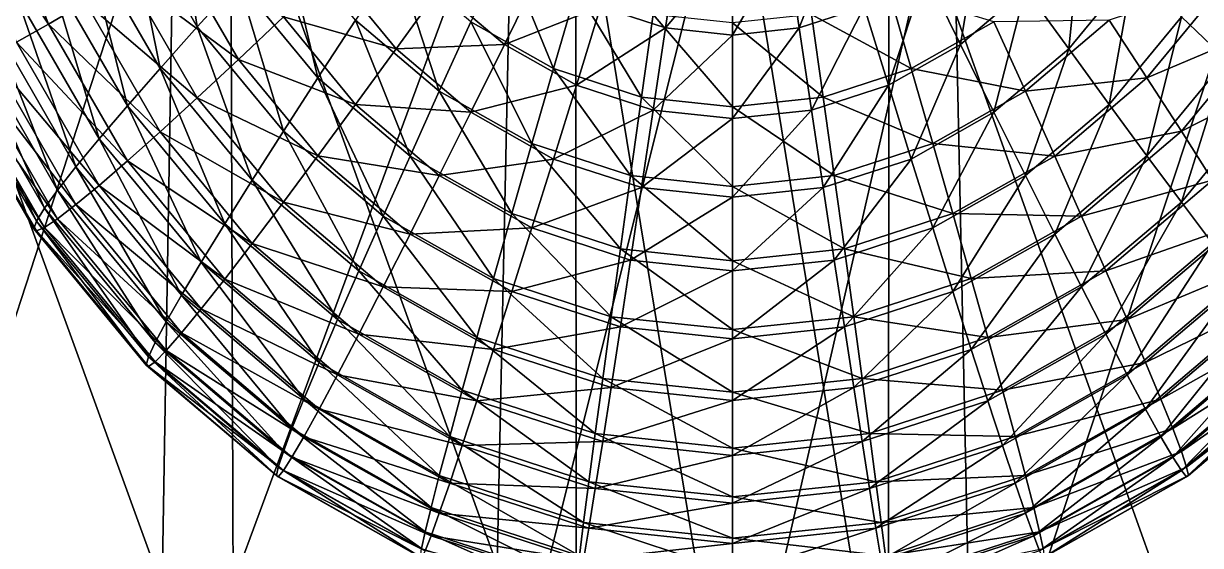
# Model space of a CAD drawing. Header units: metres. Extents: x -4.19 to 4.19, y -6.6 to 2.07.
# Drawn here: x -0.622 to 0.411, y -5.002 to -4.544 of the extents above; entities that cross this region are included whole.
import ezdxf

# ---------------------------------------------------------------- set-up
doc = ezdxf.new("R2010")
doc.units = ezdxf.units.M

msp = doc.modelspace()

# ---------------------------------------------------------------- linework, layer by layer
at = {"layer": 'Cockpit'}
for points in [[(-0.6, -4.5444, 0.2908), (-0.6813, -4.4213, 0.3056), (-0.651, -4.4117, 0.3239)], [(-0.5675, -4.5253, 0.3108), (-0.6, -4.5444, 0.2908), (-0.651, -4.4117, 0.3239)], [(-0.4695, -4.5468, 0.0547), (-0.4899, -4.4089, 0.0758), (-0.5307, -4.4406, 0.0812)], [(-0.4695, -4.5468, 0.0547), (-0.4333, -4.5069, 0.0514), (-0.4899, -4.4089, 0.0758)], [(-0.6, -4.5444, 0.2908), (-0.6279, -4.5602, 0.271), (-0.6813, -4.4213, 0.3056)], [(-0.502, -4.5832, 0.0599), (-0.5307, -4.4406, 0.0812), (-0.5675, -4.4698, 0.0882)], [(-0.502, -4.5832, 0.0599), (-0.4695, -4.5468, 0.0547), (-0.5307, -4.4406, 0.0812)], [(0.4453, -4.449, 0.3695), (0.4333, -4.5753, 0.3258), (0.3939, -4.5381, 0.3473)], [(0.0936, -4.4574, 0.4032), (0.0587, -4.5478, 0.3738), (0.0475, -4.4724, 0.3994)], [(0.0936, -4.4574, 0.4032), (0.1156, -4.5293, 0.3784), (0.0587, -4.5478, 0.3738)], [(0.2173, -4.4581, 0.3961), (0.2, -4.5622, 0.3619), (0.169, -4.4991, 0.3859)], [(0.2173, -4.4581, 0.3961), (0.2571, -4.5136, 0.374), (0.2, -4.5622, 0.3619)], [(0.3064, -4.4538, 0.3889), (0.295, -4.5661, 0.3512), (0.2571, -4.5136, 0.374)], [(0.3064, -4.4538, 0.3889), (0.3515, -4.4975, 0.3683), (0.295, -4.5661, 0.3512)], [(-0.5307, -4.616, 0.0669), (-0.5675, -4.4698, 0.0882), (-0.6, -4.4961, 0.0968)], [(-0.5307, -4.616, 0.0669), (-0.502, -4.5832, 0.0599), (-0.5675, -4.4698, 0.0882)], [(-0.3636, -4.5915, 0.0303), (-0.3939, -4.4639, 0.05), (-0.4333, -4.5069, 0.0514)], [(-0.3636, -4.5915, 0.0303), (-0.3305, -4.5408, 0.0308), (-0.3939, -4.4639, 0.05)], [(-0.4333, -4.5753, 0.3258), (-0.5307, -4.5028, 0.3306), (-0.4899, -4.4774, 0.3503)], [(-0.3939, -4.5381, 0.3473), (-0.4333, -4.5753, 0.3258), (-0.4899, -4.4774, 0.3503)], [(-0.1569, -4.5834, 0.0092), (-0.2, -4.4783, 0.0258), (-0.2294, -4.5424, 0.0194)], [(-0.1569, -4.5834, 0.0092), (-0.1368, -4.5141, 0.0168), (-0.2, -4.4783, 0.0258)], [(-0.0475, -4.4724, 0.3994), (-0.0587, -4.5478, 0.3738), (-0.1156, -4.5293, 0.3784)], [(0, -4.4774, 0.3982), (-0.0587, -4.5478, 0.3738), (-0.0475, -4.4724, 0.3994)], [(0, -4.4774, 0.3982), (0, -4.554, 0.3722), (-0.0587, -4.5478, 0.3738)], [(0.0475, -4.4724, 0.3994), (0, -4.554, 0.3722), (0, -4.4774, 0.3982)], [(0.0475, -4.4724, 0.3994), (0.0587, -4.5478, 0.3738), (0, -4.554, 0.3722)], [(-0.2571, -4.6032, 0.0152), (-0.2949, -4.4868, 0.0333), (-0.3305, -4.5408, 0.0308)], [(-0.2571, -4.6032, 0.0152), (-0.2294, -4.5424, 0.0194), (-0.2949, -4.4868, 0.0333)], [(-0.5554, -4.6449, 0.0756), (-0.6, -4.4961, 0.0968), (-0.6279, -4.5193, 0.1069)], [(-0.5554, -4.6449, 0.0756), (-0.5307, -4.616, 0.0669), (-0.6, -4.4961, 0.0968)], [(-0.2949, -4.5661, 0.3512), (-0.3939, -4.5381, 0.3473), (-0.3515, -4.4975, 0.3683)], [(-0.2571, -4.5136, 0.374), (-0.2949, -4.5661, 0.3512), (-0.3515, -4.4975, 0.3683)], [(-0.169, -4.4991, 0.3859), (-0.2, -4.5622, 0.3619), (-0.2571, -4.5136, 0.374)], [(-0.1156, -4.5293, 0.3784), (-0.2, -4.5622, 0.3619), (-0.169, -4.4991, 0.3859)], [(0.169, -4.4991, 0.3859), (0.1368, -4.5979, 0.353), (0.1156, -4.5293, 0.3784)], [(0.169, -4.4991, 0.3859), (0.2, -4.5622, 0.3619), (0.1368, -4.5979, 0.353)], [(0.3515, -4.4975, 0.3683), (0.3305, -4.6149, 0.3281), (0.295, -4.5661, 0.3512)], [(0.3515, -4.4975, 0.3683), (0.3939, -4.5381, 0.3473), (0.3305, -4.6149, 0.3281)], [(-0.4695, -4.609, 0.3042), (-0.5675, -4.5253, 0.3108), (-0.5307, -4.5028, 0.3306)], [(-0.4333, -4.5753, 0.3258), (-0.4695, -4.609, 0.3042), (-0.5307, -4.5028, 0.3306)], [(-0.3939, -4.6384, 0.0319), (-0.4333, -4.5069, 0.0514), (-0.4695, -4.5468, 0.0547)], [(-0.3939, -4.6384, 0.0319), (-0.3636, -4.5915, 0.0303), (-0.4333, -4.5069, 0.0514)], [(0.4333, -4.5069, 0.0514), (0.3305, -4.5408, 0.0308), (0.3636, -4.5915, 0.0303)], [(0.4695, -4.5468, 0.0547), (0.4333, -4.5069, 0.0514), (0.3636, -4.5915, 0.0303)], [(-0.5759, -4.6696, 0.0861), (-0.6279, -4.5193, 0.1069), (-0.651, -4.5394, 0.1185)], [(-0.5759, -4.6696, 0.0861), (-0.5554, -4.6449, 0.0756), (-0.6279, -4.5193, 0.1069)], [(-0.2, -4.5622, 0.3619), (-0.2949, -4.5661, 0.3512), (-0.2571, -4.5136, 0.374)], [(-0.0797, -4.6085, 0.0029), (-0.1368, -4.5141, 0.0168), (-0.1569, -4.5834, 0.0092)], [(-0.0797, -4.6085, 0.0029), (-0.0695, -4.536, 0.0114), (-0.1368, -4.5141, 0.0168)], [(0.1569, -4.5834, 0.0092), (0.1368, -4.5141, 0.0168), (0.0695, -4.536, 0.0114)], [(0.2294, -4.5424, 0.0194), (0.1368, -4.5141, 0.0168), (0.1569, -4.5834, 0.0092)], [(0.2571, -4.5136, 0.374), (0.2294, -4.6217, 0.3374), (0.2, -4.5622, 0.3619)], [(0.2571, -4.5136, 0.374), (0.295, -4.5661, 0.3512), (0.2294, -4.6217, 0.3374)], [(-0.502, -4.6388, 0.2825), (-0.6, -4.5444, 0.2908), (-0.5675, -4.5253, 0.3108)], [(-0.4695, -4.609, 0.3042), (-0.502, -4.6388, 0.2825), (-0.5675, -4.5253, 0.3108)], [(-0.1156, -4.5293, 0.3784), (-0.1368, -4.5979, 0.353), (-0.2, -4.5622, 0.3619)], [(-0.0587, -4.5478, 0.3738), (-0.1368, -4.5979, 0.353), (-0.1156, -4.5293, 0.3784)], [(0.1156, -4.5293, 0.3784), (0.0695, -4.6198, 0.3475), (0.0587, -4.5478, 0.3738)], [(0.1156, -4.5293, 0.3784), (0.1368, -4.5979, 0.353), (0.0695, -4.6198, 0.3475)], [(-0.592, -4.69, 0.0981), (-0.651, -4.5394, 0.1185), (-0.6692, -4.5562, 0.1315)], [(-0.592, -4.69, 0.0981), (-0.5759, -4.6696, 0.0861), (-0.651, -4.5394, 0.1185)], [(-0.3305, -4.6149, 0.3281), (-0.4333, -4.5753, 0.3258), (-0.3939, -4.5381, 0.3473)], [(-0.2949, -4.5661, 0.3512), (-0.3305, -4.6149, 0.3281), (-0.3939, -4.5381, 0.3473)], [(-0.2828, -4.6601, 0.0132), (-0.3305, -4.5408, 0.0308), (-0.3636, -4.5915, 0.0303)], [(-0.2828, -4.6601, 0.0132), (-0.2571, -4.6032, 0.0152), (-0.3305, -4.5408, 0.0308)], [(-0.1759, -4.6491, 0.0038), (-0.2294, -4.5424, 0.0194), (-0.2571, -4.6032, 0.0152)], [(-0.1759, -4.6491, 0.0038), (-0.1569, -4.5834, 0.0092), (-0.2294, -4.5424, 0.0194)], [(0, -4.617, 0.0008), (-0.0695, -4.536, 0.0114), (-0.0797, -4.6085, 0.0029)], [(0, -4.617, 0.0008), (0, -4.5433, 0.0095), (-0.0695, -4.536, 0.0114)], [(0.0797, -4.6085, 0.0029), (0.0695, -4.536, 0.0114), (0, -4.5433, 0.0095)], [(0.1569, -4.5834, 0.0092), (0.0695, -4.536, 0.0114), (0.0797, -4.6085, 0.0029)], [(0.2571, -4.6032, 0.0152), (0.2294, -4.5424, 0.0194), (0.1569, -4.5834, 0.0092)], [(0.3305, -4.5408, 0.0308), (0.2294, -4.5424, 0.0194), (0.2571, -4.6032, 0.0152)], [(0.3636, -4.5915, 0.0303), (0.3305, -4.5408, 0.0308), (0.2571, -4.6032, 0.0152)], [(0.3939, -4.5381, 0.3473), (0.3636, -4.6599, 0.3047), (0.3305, -4.6149, 0.3281)], [(0.3939, -4.5381, 0.3473), (0.4333, -4.5753, 0.3258), (0.3636, -4.6599, 0.3047)], [(-0.5307, -4.6644, 0.2609), (-0.6279, -4.5602, 0.271), (-0.6, -4.5444, 0.2908)], [(-0.502, -4.6388, 0.2825), (-0.5307, -4.6644, 0.2609), (-0.6, -4.5444, 0.2908)], [(-0.4212, -4.6812, 0.0354), (-0.4695, -4.5468, 0.0547), (-0.502, -4.5832, 0.0599)], [(-0.4212, -4.6812, 0.0354), (-0.3939, -4.6384, 0.0319), (-0.4695, -4.5468, 0.0547)], [(-0.0587, -4.5478, 0.3738), (-0.0695, -4.6198, 0.3475), (-0.1368, -4.5979, 0.353)], [(0, -4.554, 0.3722), (-0.0695, -4.6198, 0.3475), (-0.0587, -4.5478, 0.3738)], [(0.0797, -4.6085, 0.0029), (0, -4.5433, 0.0095), (0, -4.617, 0.0008)], [(0.0587, -4.5478, 0.3738), (0, -4.6271, 0.3457), (0, -4.554, 0.3722)], [(0.0587, -4.5478, 0.3738), (0.0695, -4.6198, 0.3475), (0, -4.6271, 0.3457)], [(0.4695, -4.5468, 0.0547), (0.3636, -4.5915, 0.0303), (0.3939, -4.6384, 0.0319)], [(0.502, -4.5832, 0.0599), (0.4695, -4.5468, 0.0547), (0.3939, -4.6384, 0.0319)], [(-0.6035, -4.7059, 0.1117), (-0.6692, -4.5562, 0.1315), (-0.6823, -4.5695, 0.1457)], [(-0.6035, -4.7059, 0.1117), (-0.592, -4.69, 0.0981), (-0.6692, -4.5562, 0.1315)], [(-0.5554, -4.6858, 0.2396), (-0.651, -4.5725, 0.2513), (-0.6279, -4.5602, 0.271)], [(-0.5307, -4.6644, 0.2609), (-0.5554, -4.6858, 0.2396), (-0.6279, -4.5602, 0.271)], [(-0.2, -4.5622, 0.3619), (-0.2294, -4.6217, 0.3374), (-0.2949, -4.5661, 0.3512)], [(-0.1368, -4.5979, 0.353), (-0.2294, -4.6217, 0.3374), (-0.2, -4.5622, 0.3619)], [(0, -4.554, 0.3722), (0, -4.6271, 0.3457), (-0.0695, -4.6198, 0.3475)], [(0.2, -4.5622, 0.3619), (0.1569, -4.6627, 0.3271), (0.1368, -4.5979, 0.353)], [(0.2, -4.5622, 0.3619), (0.2294, -4.6217, 0.3374), (0.1569, -4.6627, 0.3271)], [(-0.6105, -4.7172, 0.1267), (-0.6823, -4.5695, 0.1457), (-0.6902, -4.5792, 0.1612)], [(-0.6105, -4.7172, 0.1267), (-0.6035, -4.7059, 0.1117), (-0.6823, -4.5695, 0.1457)], [(-0.5759, -4.7027, 0.2188), (-0.6692, -4.5812, 0.232), (-0.651, -4.5725, 0.2513)], [(-0.5554, -4.6858, 0.2396), (-0.5759, -4.7027, 0.2188), (-0.651, -4.5725, 0.2513)], [(-0.2294, -4.6217, 0.3374), (-0.3305, -4.6149, 0.3281), (-0.2949, -4.5661, 0.3512)], [(0.295, -4.5661, 0.3512), (0.2571, -4.6773, 0.3126), (0.2294, -4.6217, 0.3374)], [(0.295, -4.5661, 0.3512), (0.3305, -4.6149, 0.3281), (0.2571, -4.6773, 0.3126)], [(-0.6128, -4.7238, 0.1431), (-0.6902, -4.5792, 0.1612), (-0.6928, -4.5852, 0.1776)], [(-0.6128, -4.7238, 0.1431), (-0.6105, -4.7172, 0.1267), (-0.6902, -4.5792, 0.1612)], [(-0.592, -4.7151, 0.1986), (-0.6823, -4.5863, 0.2131), (-0.6692, -4.5812, 0.232)], [(-0.5759, -4.7027, 0.2188), (-0.592, -4.7151, 0.1986), (-0.6692, -4.5812, 0.232)], [(-0.4453, -4.7196, 0.041), (-0.502, -4.5832, 0.0599), (-0.5307, -4.616, 0.0669)], [(-0.4453, -4.7196, 0.041), (-0.4212, -4.6812, 0.0354), (-0.502, -4.5832, 0.0599)], [(-0.3636, -4.6599, 0.3047), (-0.4695, -4.609, 0.3042), (-0.4333, -4.5753, 0.3258)], [(-0.3305, -4.6149, 0.3281), (-0.3636, -4.6599, 0.3047), (-0.4333, -4.5753, 0.3258)], [(-0.0893, -4.6773, -0.0032), (-0.1569, -4.5834, 0.0092), (-0.1759, -4.6491, 0.0038)], [(-0.0893, -4.6773, -0.0032), (-0.0797, -4.6085, 0.0029), (-0.1569, -4.5834, 0.0092)], [(0.1759, -4.6491, 0.0038), (0.1569, -4.5834, 0.0092), (0.0797, -4.6085, 0.0029)], [(0.2571, -4.6032, 0.0152), (0.1569, -4.5834, 0.0092), (0.1759, -4.6491, 0.0038)], [(0.4333, -4.5753, 0.3258), (0.3939, -4.7006, 0.2813), (0.3636, -4.6599, 0.3047)], [(0.4333, -4.5753, 0.3258), (0.4695, -4.609, 0.3042), (0.3939, -4.7006, 0.2813)], [(0.502, -4.5832, 0.0599), (0.3939, -4.6384, 0.0319), (0.4212, -4.6812, 0.0355)], [(-0.6105, -4.7256, 0.1606), (-0.6928, -4.5852, 0.1776), (-0.6902, -4.5876, 0.195)], [(-0.6105, -4.7256, 0.1606), (-0.6128, -4.7238, 0.1431), (-0.6928, -4.5852, 0.1776)], [(-0.6035, -4.7227, 0.1791), (-0.6902, -4.5876, 0.195), (-0.6823, -4.5863, 0.2131)], [(-0.6035, -4.7227, 0.1791), (-0.6105, -4.7256, 0.1606), (-0.6902, -4.5876, 0.195)], [(-0.592, -4.7151, 0.1986), (-0.6035, -4.7227, 0.1791), (-0.6823, -4.5863, 0.2131)], [(-0.3064, -4.7127, 0.0133), (-0.3636, -4.5915, 0.0303), (-0.3939, -4.6384, 0.0319)], [(-0.3064, -4.7127, 0.0133), (-0.2828, -4.6601, 0.0132), (-0.3636, -4.5915, 0.0303)], [(0.3636, -4.5915, 0.0303), (0.2571, -4.6032, 0.0152), (0.2828, -4.6601, 0.0132)], [(0.3939, -4.6384, 0.0319), (0.3636, -4.5915, 0.0303), (0.2828, -4.6601, 0.0132)], [(-0.1935, -4.7106, 0.0006), (-0.2571, -4.6032, 0.0152), (-0.2828, -4.6601, 0.0132)], [(-0.1935, -4.7106, 0.0006), (-0.1759, -4.6491, 0.0038), (-0.2571, -4.6032, 0.0152)], [(-0.1368, -4.5979, 0.353), (-0.1569, -4.6627, 0.3271), (-0.2294, -4.6217, 0.3374)], [(-0.0695, -4.6198, 0.3475), (-0.1569, -4.6627, 0.3271), (-0.1368, -4.5979, 0.353)], [(0.1368, -4.5979, 0.353), (0.0797, -4.6878, 0.3209), (0.0695, -4.6198, 0.3475)], [(0.1368, -4.5979, 0.353), (0.1569, -4.6627, 0.3271), (0.0797, -4.6878, 0.3209)], [(0.2828, -4.6601, 0.0132), (0.2571, -4.6032, 0.0152), (0.1759, -4.6491, 0.0038)], [(-0.3939, -4.7006, 0.2813), (-0.502, -4.6388, 0.2825), (-0.4695, -4.609, 0.3042)], [(-0.3636, -4.6599, 0.3047), (-0.3939, -4.7006, 0.2813), (-0.4695, -4.609, 0.3042)], [(-0.2571, -4.6773, 0.3126), (-0.3636, -4.6599, 0.3047), (-0.3305, -4.6149, 0.3281)], [(-0.2294, -4.6217, 0.3374), (-0.2571, -4.6773, 0.3126), (-0.3305, -4.6149, 0.3281)], [(0, -4.6867, -0.0056), (-0.0797, -4.6085, 0.0029), (-0.0893, -4.6773, -0.0032)], [(0, -4.6867, -0.0056), (0, -4.617, 0.0008), (-0.0797, -4.6085, 0.0029)], [(0.0893, -4.6773, -0.0032), (0.0797, -4.6085, 0.0029), (0, -4.617, 0.0008)], [(0.1759, -4.6491, 0.0038), (0.0797, -4.6085, 0.0029), (0.0893, -4.6773, -0.0032)], [(0.3305, -4.6149, 0.3281), (0.2828, -4.7285, 0.2876), (0.2571, -4.6773, 0.3126)], [(0.3305, -4.6149, 0.3281), (0.3636, -4.6599, 0.3047), (0.2828, -4.7285, 0.2876)], [(0.4695, -4.609, 0.3042), (0.4212, -4.7367, 0.2581), (0.3939, -4.7006, 0.2813)], [(-0.466, -4.7533, 0.0486), (-0.5307, -4.616, 0.0669), (-0.5554, -4.6449, 0.0756)], [(-0.466, -4.7533, 0.0486), (-0.4453, -4.7196, 0.041), (-0.5307, -4.616, 0.0669)], [(-0.1569, -4.6627, 0.3271), (-0.2571, -4.6773, 0.3126), (-0.2294, -4.6217, 0.3374)], [(-0.0695, -4.6198, 0.3475), (-0.0797, -4.6878, 0.3209), (-0.1569, -4.6627, 0.3271)], [(0, -4.6271, 0.3457), (-0.0797, -4.6878, 0.3209), (-0.0695, -4.6198, 0.3475)], [(0.0893, -4.6773, -0.0032), (0, -4.617, 0.0008), (0, -4.6867, -0.0056)], [(0.0695, -4.6198, 0.3475), (0, -4.6963, 0.3188), (0, -4.6271, 0.3457)], [(0.0695, -4.6198, 0.3475), (0.0797, -4.6878, 0.3209), (0, -4.6963, 0.3188)], [(0.2294, -4.6217, 0.3374), (0.1759, -4.7232, 0.3011), (0.1569, -4.6627, 0.3271)], [(0.2294, -4.6217, 0.3374), (0.2571, -4.6773, 0.3126), (0.1759, -4.7232, 0.3011)], [(0, -4.6271, 0.3457), (0, -4.6963, 0.3188), (-0.0797, -4.6878, 0.3209)], [(-0.4832, -4.782, 0.058), (-0.5554, -4.6449, 0.0756), (-0.5759, -4.6696, 0.0861)], [(-0.4832, -4.782, 0.058), (-0.466, -4.7533, 0.0486), (-0.5554, -4.6449, 0.0756)], [(-0.4212, -4.7367, 0.2581), (-0.5307, -4.6644, 0.2609), (-0.502, -4.6388, 0.2825)], [(-0.3939, -4.7006, 0.2813), (-0.4212, -4.7367, 0.2581), (-0.502, -4.6388, 0.2825)], [(-0.3277, -4.7607, 0.0156), (-0.3939, -4.6384, 0.0319), (-0.4212, -4.6812, 0.0354)], [(-0.3277, -4.7607, 0.0156), (-0.3064, -4.7127, 0.0133), (-0.3939, -4.6384, 0.0319)], [(0.3939, -4.6384, 0.0319), (0.2828, -4.6601, 0.0132), (0.3064, -4.7127, 0.0133)], [(0.4212, -4.6812, 0.0355), (0.3939, -4.6384, 0.0319), (0.3064, -4.7127, 0.0133)], [(-0.0982, -4.7416, -0.0071), (-0.1759, -4.6491, 0.0038), (-0.1935, -4.7106, 0.0006)], [(-0.0982, -4.7416, -0.0071), (-0.0893, -4.6773, -0.0032), (-0.1759, -4.6491, 0.0038)], [(0.1935, -4.7106, 0.0006), (0.1759, -4.6491, 0.0038), (0.0893, -4.6773, -0.0032)], [(0.2828, -4.6601, 0.0132), (0.1759, -4.6491, 0.0038), (0.1935, -4.7106, 0.0006)], [(-0.4453, -4.768, 0.2351), (-0.5554, -4.6858, 0.2396), (-0.5307, -4.6644, 0.2609)], [(-0.4212, -4.7367, 0.2581), (-0.4453, -4.768, 0.2351), (-0.5307, -4.6644, 0.2609)], [(-0.2828, -4.7285, 0.2876), (-0.3939, -4.7006, 0.2813), (-0.3636, -4.6599, 0.3047)], [(-0.2571, -4.6773, 0.3126), (-0.2828, -4.7285, 0.2876), (-0.3636, -4.6599, 0.3047)], [(-0.2096, -4.7675, -0.0003), (-0.2828, -4.6601, 0.0132), (-0.3064, -4.7127, 0.0133)], [(-0.2096, -4.7675, -0.0003), (-0.1935, -4.7106, 0.0006), (-0.2828, -4.6601, 0.0132)], [(-0.1569, -4.6627, 0.3271), (-0.1759, -4.7232, 0.3011), (-0.2571, -4.6773, 0.3126)], [(-0.0797, -4.6878, 0.3209), (-0.1759, -4.7232, 0.3011), (-0.1569, -4.6627, 0.3271)], [(0.1569, -4.6627, 0.3271), (0.0893, -4.7514, 0.2941), (0.0797, -4.6878, 0.3209)], [(0.1569, -4.6627, 0.3271), (0.1759, -4.7232, 0.3011), (0.0893, -4.7514, 0.2941)], [(0.3064, -4.7127, 0.0133), (0.2828, -4.6601, 0.0132), (0.1935, -4.7106, 0.0006)], [(0.3636, -4.6599, 0.3047), (0.3064, -4.7749, 0.2628), (0.2828, -4.7285, 0.2876)], [(0.3636, -4.6599, 0.3047), (0.3939, -4.7006, 0.2813), (0.3064, -4.7749, 0.2628)], [(-0.4967, -4.8055, 0.0693), (-0.5759, -4.6696, 0.0861), (-0.592, -4.69, 0.0981)], [(-0.4967, -4.8055, 0.0693), (-0.4832, -4.782, 0.058), (-0.5759, -4.6696, 0.0861)], [(-0.466, -4.7942, 0.2126), (-0.5759, -4.7027, 0.2188), (-0.5554, -4.6858, 0.2396)], [(-0.4453, -4.768, 0.2351), (-0.466, -4.7942, 0.2126), (-0.5554, -4.6858, 0.2396)], [(-0.3464, -4.8036, 0.0201), (-0.4212, -4.6812, 0.0354), (-0.4453, -4.7196, 0.041)], [(-0.3464, -4.8036, 0.0201), (-0.3277, -4.7607, 0.0156), (-0.4212, -4.6812, 0.0354)], [(-0.1759, -4.7232, 0.3011), (-0.2828, -4.7285, 0.2876), (-0.2571, -4.6773, 0.3126)], [(0, -4.752, -0.0097), (-0.0893, -4.6773, -0.0032), (-0.0982, -4.7416, -0.0071)], [(0, -4.752, -0.0097), (0, -4.6867, -0.0056), (-0.0893, -4.6773, -0.0032)], [(0.0982, -4.7416, -0.0071), (0.0893, -4.6773, -0.0032), (0, -4.6867, -0.0056)], [(0.0982, -4.7416, -0.0071), (0, -4.6867, -0.0056), (0, -4.752, -0.0097)], [(0.1935, -4.7106, 0.0006), (0.0893, -4.6773, -0.0032), (0.0982, -4.7416, -0.0071)], [(0.2571, -4.6773, 0.3126), (0.1935, -4.779, 0.275), (0.1759, -4.7232, 0.3011)], [(0.2571, -4.6773, 0.3126), (0.2828, -4.7285, 0.2876), (0.1935, -4.779, 0.275)], [(0.4212, -4.6812, 0.0355), (0.3064, -4.7127, 0.0133), (0.3277, -4.7607, 0.0156)], [(0.4453, -4.7196, 0.041), (0.4212, -4.6812, 0.0355), (0.3277, -4.7607, 0.0156)], [(-0.5064, -4.8237, 0.0824), (-0.592, -4.69, 0.0981), (-0.6035, -4.7059, 0.1117)], [(-0.5064, -4.8237, 0.0824), (-0.4967, -4.8055, 0.0693), (-0.592, -4.69, 0.0981)], [(-0.0797, -4.6878, 0.3209), (-0.0893, -4.7514, 0.2941), (-0.1759, -4.7232, 0.3011)], [(0, -4.6963, 0.3188), (-0.0893, -4.7514, 0.2941), (-0.0797, -4.6878, 0.3209)], [(0, -4.6963, 0.3188), (0, -4.7609, 0.2917), (-0.0893, -4.7514, 0.2941)], [(0.0797, -4.6878, 0.3209), (0, -4.7609, 0.2917), (0, -4.6963, 0.3188)], [(0.0797, -4.6878, 0.3209), (0.0893, -4.7514, 0.2941), (0, -4.7609, 0.2917)], [(-0.5123, -4.8363, 0.097), (-0.6035, -4.7059, 0.1117), (-0.6105, -4.7172, 0.1267)], [(-0.5123, -4.8363, 0.097), (-0.5064, -4.8237, 0.0824), (-0.6035, -4.7059, 0.1117)], [(-0.4832, -4.8151, 0.1908), (-0.592, -4.7151, 0.1986), (-0.5759, -4.7027, 0.2188)], [(-0.466, -4.7942, 0.2126), (-0.4832, -4.8151, 0.1908), (-0.5759, -4.7027, 0.2188)], [(-0.3064, -4.7749, 0.2628), (-0.4212, -4.7367, 0.2581), (-0.3939, -4.7006, 0.2813)], [(-0.2828, -4.7285, 0.2876), (-0.3064, -4.7749, 0.2628), (-0.3939, -4.7006, 0.2813)], [(0.3939, -4.7006, 0.2813), (0.3277, -4.8162, 0.2383), (0.3064, -4.7749, 0.2628)], [(0.3939, -4.7006, 0.2813), (0.4212, -4.7367, 0.2581), (0.3277, -4.8162, 0.2383)], [(-0.5142, -4.8434, 0.1132), (-0.6105, -4.7172, 0.1267), (-0.6128, -4.7238, 0.1431)], [(-0.5142, -4.8434, 0.1132), (-0.5123, -4.8363, 0.097), (-0.6105, -4.7172, 0.1267)], [(-0.4967, -4.8306, 0.1698), (-0.6035, -4.7227, 0.1791), (-0.592, -4.7151, 0.1986)], [(-0.4832, -4.8151, 0.1908), (-0.4967, -4.8306, 0.1698), (-0.592, -4.7151, 0.1986)], [(-0.2241, -4.8192, 0.001), (-0.3064, -4.7127, 0.0133), (-0.3277, -4.7607, 0.0156)], [(-0.2241, -4.8192, 0.001), (-0.2096, -4.7675, -0.0003), (-0.3064, -4.7127, 0.0133)], [(-0.1064, -4.801, -0.0087), (-0.1935, -4.7106, 0.0006), (-0.2096, -4.7675, -0.0003)], [(-0.1064, -4.801, -0.0087), (-0.0982, -4.7416, -0.0071), (-0.1935, -4.7106, 0.0006)], [(0.2096, -4.7675, -0.0003), (0.1935, -4.7106, 0.0006), (0.0982, -4.7416, -0.0071)], [(0.3064, -4.7127, 0.0133), (0.1935, -4.7106, 0.0006), (0.2096, -4.7675, -0.0003)], [(0.3277, -4.7607, 0.0156), (0.3064, -4.7127, 0.0133), (0.2096, -4.7675, -0.0003)], [(-0.5123, -4.8448, 0.1309), (-0.6128, -4.7238, 0.1431), (-0.6105, -4.7256, 0.1606)], [(-0.5123, -4.8448, 0.1309), (-0.5142, -4.8434, 0.1132), (-0.6128, -4.7238, 0.1431)], [(-0.5064, -4.8405, 0.1498), (-0.6105, -4.7256, 0.1606), (-0.6035, -4.7227, 0.1791)], [(-0.5064, -4.8405, 0.1498), (-0.5123, -4.8448, 0.1309), (-0.6105, -4.7256, 0.1606)], [(-0.4967, -4.8306, 0.1698), (-0.5064, -4.8405, 0.1498), (-0.6035, -4.7227, 0.1791)], [(-0.3625, -4.8412, 0.0267), (-0.4453, -4.7196, 0.041), (-0.466, -4.7533, 0.0486)], [(-0.3625, -4.8412, 0.0267), (-0.3464, -4.8036, 0.0201), (-0.4453, -4.7196, 0.041)], [(-0.1935, -4.779, 0.275), (-0.3064, -4.7749, 0.2628), (-0.2828, -4.7285, 0.2876)], [(-0.1759, -4.7232, 0.3011), (-0.1935, -4.779, 0.275), (-0.2828, -4.7285, 0.2876)], [(-0.0893, -4.7514, 0.2941), (-0.1935, -4.779, 0.275), (-0.1759, -4.7232, 0.3011)], [(0.1759, -4.7232, 0.3011), (0.0982, -4.81, 0.2673), (0.0893, -4.7514, 0.2941)], [(0.1759, -4.7232, 0.3011), (0.1935, -4.779, 0.275), (0.0982, -4.81, 0.2673)], [(0.2828, -4.7285, 0.2876), (0.2096, -4.8297, 0.2492), (0.1935, -4.779, 0.275)], [(0.2828, -4.7285, 0.2876), (0.3064, -4.7749, 0.2628), (0.2096, -4.8297, 0.2492)], [(0.4453, -4.7196, 0.041), (0.3277, -4.7607, 0.0156), (0.3464, -4.8036, 0.0201)], [(0.4661, -4.7533, 0.0486), (0.4453, -4.7196, 0.041), (0.3464, -4.8036, 0.0201)], [(-0.3277, -4.8162, 0.2383), (-0.4453, -4.768, 0.2351), (-0.4212, -4.7367, 0.2581)], [(-0.3064, -4.7749, 0.2628), (-0.3277, -4.8162, 0.2383), (-0.4212, -4.7367, 0.2581)], [(0.4212, -4.7367, 0.2581), (0.3464, -4.852, 0.2142), (0.3277, -4.8162, 0.2383)], [(0.4212, -4.7367, 0.2581), (0.4453, -4.768, 0.2351), (0.3464, -4.852, 0.2142)], [(0, -4.8123, -0.0115), (-0.0982, -4.7416, -0.0071), (-0.1064, -4.801, -0.0087)], [(0, -4.8123, -0.0115), (0, -4.752, -0.0097), (-0.0982, -4.7416, -0.0071)], [(0.1064, -4.801, -0.0087), (0.0982, -4.7416, -0.0071), (0, -4.752, -0.0097)], [(0.2096, -4.7675, -0.0003), (0.0982, -4.7416, -0.0071), (0.1064, -4.801, -0.0087)], [(-0.3759, -4.8732, 0.0353), (-0.466, -4.7533, 0.0486), (-0.4832, -4.782, 0.058)], [(-0.3759, -4.8732, 0.0353), (-0.3625, -4.8412, 0.0267), (-0.466, -4.7533, 0.0486)], [(-0.0893, -4.7514, 0.2941), (-0.0982, -4.81, 0.2673), (-0.1935, -4.779, 0.275)], [(0, -4.7609, 0.2917), (-0.0982, -4.81, 0.2673), (-0.0893, -4.7514, 0.2941)], [(0.0893, -4.7514, 0.2941), (0, -4.8204, 0.2647), (0, -4.7609, 0.2917)], [(0.0893, -4.7514, 0.2941), (0.0982, -4.81, 0.2673), (0, -4.8204, 0.2647)], [(0.1064, -4.801, -0.0087), (0, -4.752, -0.0097), (0, -4.8123, -0.0115)], [(0.4661, -4.7533, 0.0486), (0.3464, -4.8036, 0.0201), (0.3625, -4.8412, 0.0267)], [(0.4832, -4.782, 0.058), (0.4661, -4.7533, 0.0486), (0.3625, -4.8412, 0.0267)], [(-0.3464, -4.852, 0.2142), (-0.466, -4.7942, 0.2126), (-0.4453, -4.768, 0.2351)], [(-0.3277, -4.8162, 0.2383), (-0.3464, -4.852, 0.2142), (-0.4453, -4.768, 0.2351)], [(-0.237, -4.8655, 0.0047), (-0.3277, -4.7607, 0.0156), (-0.3464, -4.8036, 0.0201)], [(-0.237, -4.8655, 0.0047), (-0.2241, -4.8192, 0.001), (-0.3277, -4.7607, 0.0156)], [(-0.1138, -4.8551, -0.0079), (-0.2096, -4.7675, -0.0003), (-0.2241, -4.8192, 0.001)], [(-0.1138, -4.8551, -0.0079), (-0.1064, -4.801, -0.0087), (-0.2096, -4.7675, -0.0003)], [(0, -4.7609, 0.2917), (0, -4.8204, 0.2647), (-0.0982, -4.81, 0.2673)], [(0.2241, -4.8192, 0.001), (0.2096, -4.7675, -0.0003), (0.1064, -4.801, -0.0087)], [(0.3277, -4.7607, 0.0156), (0.2096, -4.7675, -0.0003), (0.2241, -4.8192, 0.001)], [(0.3464, -4.8036, 0.0201), (0.3277, -4.7607, 0.0156), (0.2241, -4.8192, 0.001)], [(0.4453, -4.768, 0.2351), (0.3625, -4.8821, 0.1907), (0.3464, -4.852, 0.2142)], [(0.4453, -4.768, 0.2351), (0.4661, -4.7942, 0.2126), (0.3625, -4.8821, 0.1907)], [(-0.2096, -4.8297, 0.2492), (-0.3277, -4.8162, 0.2383), (-0.3064, -4.7749, 0.2628)], [(-0.1935, -4.779, 0.275), (-0.2096, -4.8297, 0.2492), (-0.3064, -4.7749, 0.2628)], [(-0.0982, -4.81, 0.2673), (-0.2096, -4.8297, 0.2492), (-0.1935, -4.779, 0.275)], [(0.1935, -4.779, 0.275), (0.1064, -4.8632, 0.2408), (0.0982, -4.81, 0.2673)], [(0.1935, -4.779, 0.275), (0.2096, -4.8297, 0.2492), (0.1064, -4.8632, 0.2408)], [(0.3064, -4.7749, 0.2628), (0.2241, -4.8747, 0.2237), (0.2096, -4.8297, 0.2492)], [(0.3064, -4.7749, 0.2628), (0.3277, -4.8162, 0.2383), (0.2241, -4.8747, 0.2237)], [(-0.3864, -4.8992, 0.046), (-0.4832, -4.782, 0.058), (-0.4967, -4.8055, 0.0693)], [(-0.3864, -4.8992, 0.046), (-0.3759, -4.8732, 0.0353), (-0.4832, -4.782, 0.058)], [(0.4832, -4.782, 0.058), (0.3625, -4.8412, 0.0267), (0.3759, -4.8732, 0.0353)], [(0.4967, -4.8055, 0.0693), (0.4832, -4.782, 0.058), (0.3759, -4.8732, 0.0353)], [(-0.3625, -4.8821, 0.1907), (-0.4832, -4.8151, 0.1908), (-0.466, -4.7942, 0.2126)], [(-0.3464, -4.852, 0.2142), (-0.3625, -4.8821, 0.1907), (-0.466, -4.7942, 0.2126)], [(0.4661, -4.7942, 0.2126), (0.3759, -4.9063, 0.1681), (0.3625, -4.8821, 0.1907)], [(0.4661, -4.7942, 0.2126), (0.4832, -4.8151, 0.1908), (0.3759, -4.9063, 0.1681)], [(-0.3939, -4.9192, 0.0585), (-0.4967, -4.8055, 0.0693), (-0.5064, -4.8237, 0.0824)], [(-0.3939, -4.9192, 0.0585), (-0.3864, -4.8992, 0.046), (-0.4967, -4.8055, 0.0693)], [(-0.248, -4.906, 0.0105), (-0.3464, -4.8036, 0.0201), (-0.3625, -4.8412, 0.0267)], [(-0.248, -4.906, 0.0105), (-0.237, -4.8655, 0.0047), (-0.3464, -4.8036, 0.0201)], [(-0.0982, -4.81, 0.2673), (-0.1064, -4.8632, 0.2408), (-0.2096, -4.8297, 0.2492)], [(0, -4.8672, -0.0109), (-0.1064, -4.801, -0.0087), (-0.1138, -4.8551, -0.0079)], [(0, -4.8672, -0.0109), (0, -4.8123, -0.0115), (-0.1064, -4.801, -0.0087)], [(0, -4.8204, 0.2647), (-0.1064, -4.8632, 0.2408), (-0.0982, -4.81, 0.2673)], [(0.1138, -4.8551, -0.0079), (0.1064, -4.801, -0.0087), (0, -4.8123, -0.0115)], [(0.0982, -4.81, 0.2673), (0, -4.8745, 0.238), (0, -4.8204, 0.2647)], [(0.0982, -4.81, 0.2673), (0.1064, -4.8632, 0.2408), (0, -4.8745, 0.238)], [(0.2241, -4.8192, 0.001), (0.1064, -4.801, -0.0087), (0.1138, -4.8551, -0.0079)], [(0.3464, -4.8036, 0.0201), (0.2241, -4.8192, 0.001), (0.237, -4.8655, 0.0047)], [(0.3625, -4.8412, 0.0267), (0.3464, -4.8036, 0.0201), (0.237, -4.8655, 0.0047)], [(0.4967, -4.8055, 0.0693), (0.3759, -4.8732, 0.0353), (0.3864, -4.8992, 0.046)], [(0.5064, -4.8237, 0.0824), (0.4967, -4.8055, 0.0693), (0.3864, -4.8992, 0.046)], [(-0.3759, -4.9063, 0.1681), (-0.4967, -4.8306, 0.1698), (-0.4832, -4.8151, 0.1908)], [(-0.3625, -4.8821, 0.1907), (-0.3759, -4.9063, 0.1681), (-0.4832, -4.8151, 0.1908)], [(-0.2241, -4.8747, 0.2237), (-0.3464, -4.852, 0.2142), (-0.3277, -4.8162, 0.2383)], [(-0.2096, -4.8297, 0.2492), (-0.2241, -4.8747, 0.2237), (-0.3277, -4.8162, 0.2383)], [(-0.1203, -4.9034, -0.0048), (-0.2241, -4.8192, 0.001), (-0.237, -4.8655, 0.0047)], [(-0.1203, -4.9034, -0.0048), (-0.1138, -4.8551, -0.0079), (-0.2241, -4.8192, 0.001)], [(0, -4.8204, 0.2647), (0, -4.8745, 0.238), (-0.1064, -4.8632, 0.2408)], [(0.1138, -4.8551, -0.0079), (0, -4.8123, -0.0115), (0, -4.8672, -0.0109)], [(0.237, -4.8655, 0.0047), (0.2241, -4.8192, 0.001), (0.1138, -4.8551, -0.0079)], [(0.3277, -4.8162, 0.2383), (0.237, -4.9139, 0.1987), (0.2241, -4.8747, 0.2237)], [(0.3277, -4.8162, 0.2383), (0.3464, -4.852, 0.2142), (0.237, -4.9139, 0.1987)], [(0.4832, -4.8151, 0.1908), (0.3864, -4.9243, 0.1464), (0.3759, -4.9063, 0.1681)], [(0.4832, -4.8151, 0.1908), (0.4967, -4.8306, 0.1698), (0.3864, -4.9243, 0.1464)], [(-0.3985, -4.933, 0.0729), (-0.5064, -4.8237, 0.0824), (-0.5123, -4.8363, 0.097)], [(-0.3985, -4.933, 0.0729), (-0.3939, -4.9192, 0.0585), (-0.5064, -4.8237, 0.0824)], [(-0.3864, -4.9243, 0.1464), (-0.5064, -4.8405, 0.1498), (-0.4967, -4.8306, 0.1698)], [(-0.3759, -4.9063, 0.1681), (-0.3864, -4.9243, 0.1464), (-0.4967, -4.8306, 0.1698)], [(-0.1064, -4.8632, 0.2408), (-0.2241, -4.8747, 0.2237), (-0.2096, -4.8297, 0.2492)], [(0.2096, -4.8297, 0.2492), (0.1138, -4.9106, 0.2147), (0.1064, -4.8632, 0.2408)], [(0.2096, -4.8297, 0.2492), (0.2241, -4.8747, 0.2237), (0.1138, -4.9106, 0.2147)], [(0.5064, -4.8237, 0.0824), (0.3864, -4.8992, 0.046), (0.3939, -4.9192, 0.0585)], [(0.4967, -4.8306, 0.1698), (0.3939, -4.936, 0.1259), (0.3864, -4.9243, 0.1464)], [(0.5123, -4.8363, 0.097), (0.5064, -4.8237, 0.0824), (0.3939, -4.9192, 0.0585)], [(0.4967, -4.8306, 0.1698), (0.5064, -4.8405, 0.1498), (0.3939, -4.936, 0.1259)], [(-0.4, -4.9404, 0.0891), (-0.5123, -4.8363, 0.097), (-0.5142, -4.8434, 0.1132)], [(-0.4, -4.9404, 0.0891), (-0.3985, -4.933, 0.0729), (-0.5123, -4.8363, 0.097)], [(-0.3939, -4.936, 0.1259), (-0.5123, -4.8448, 0.1309), (-0.5064, -4.8405, 0.1498)], [(-0.3864, -4.9243, 0.1464), (-0.3939, -4.936, 0.1259), (-0.5064, -4.8405, 0.1498)], [(-0.2571, -4.9403, 0.0186), (-0.3625, -4.8412, 0.0267), (-0.3759, -4.8732, 0.0353)], [(-0.2571, -4.9403, 0.0186), (-0.248, -4.906, 0.0105), (-0.3625, -4.8412, 0.0267)], [(0.3625, -4.8412, 0.0267), (0.237, -4.8655, 0.0047), (0.248, -4.906, 0.0105)], [(0.3759, -4.8732, 0.0353), (0.3625, -4.8412, 0.0267), (0.248, -4.906, 0.0105)], [(0.5123, -4.8363, 0.097), (0.3939, -4.9192, 0.0585), (0.3985, -4.933, 0.0729)], [(0.5064, -4.8405, 0.1498), (0.3985, -4.9414, 0.1068), (0.3939, -4.936, 0.1259)], [(0.5142, -4.8434, 0.1132), (0.5123, -4.8363, 0.097), (0.3985, -4.933, 0.0729)], [(0.5064, -4.8405, 0.1498), (0.5123, -4.8448, 0.1309), (0.3985, -4.9414, 0.1068)], [(-0.3985, -4.9414, 0.1068), (-0.5142, -4.8434, 0.1132), (-0.5123, -4.8448, 0.1309)], [(-0.3985, -4.9414, 0.1068), (-0.4, -4.9404, 0.0891), (-0.5142, -4.8434, 0.1132)], [(-0.3939, -4.936, 0.1259), (-0.3985, -4.9414, 0.1068), (-0.5123, -4.8448, 0.1309)], [(-0.237, -4.9139, 0.1987), (-0.3625, -4.8821, 0.1907), (-0.3464, -4.852, 0.2142)], [(-0.2241, -4.8747, 0.2237), (-0.237, -4.9139, 0.1987), (-0.3464, -4.852, 0.2142)], [(0.3464, -4.852, 0.2142), (0.248, -4.9469, 0.1745), (0.237, -4.9139, 0.1987)], [(0.3464, -4.852, 0.2142), (0.3625, -4.8821, 0.1907), (0.248, -4.9469, 0.1745)], [(0.5142, -4.8434, 0.1132), (0.3985, -4.933, 0.0729), (0.4, -4.9404, 0.0891)], [(0.5123, -4.8448, 0.1309), (0.4, -4.9404, 0.0891), (0.3985, -4.9414, 0.1068)], [(0.5123, -4.8448, 0.1309), (0.5142, -4.8434, 0.1132), (0.4, -4.9404, 0.0891)], [(0, -4.9162, -0.008), (-0.1138, -4.8551, -0.0079), (-0.1203, -4.9034, -0.0048)], [(0, -4.9162, -0.008), (0, -4.8672, -0.0109), (-0.1138, -4.8551, -0.0079)], [(0.1203, -4.9034, -0.0048), (0.1138, -4.8551, -0.0079), (0, -4.8672, -0.0109)], [(0.237, -4.8655, 0.0047), (0.1138, -4.8551, -0.0079), (0.1203, -4.9034, -0.0048)], [(-0.2643, -4.9683, 0.0288), (-0.3759, -4.8732, 0.0353), (-0.3864, -4.8992, 0.046)], [(-0.2643, -4.9683, 0.0288), (-0.2571, -4.9403, 0.0186), (-0.3759, -4.8732, 0.0353)], [(-0.1259, -4.9457, 0.0006), (-0.237, -4.8655, 0.0047), (-0.248, -4.906, 0.0105)], [(-0.1259, -4.9457, 0.0006), (-0.1203, -4.9034, -0.0048), (-0.237, -4.8655, 0.0047)], [(-0.1064, -4.8632, 0.2408), (-0.1138, -4.9106, 0.2147), (-0.2241, -4.8747, 0.2237)], [(0, -4.8745, 0.238), (-0.1138, -4.9106, 0.2147), (-0.1064, -4.8632, 0.2408)], [(0.1064, -4.8632, 0.2408), (0, -4.9227, 0.2117), (0, -4.8745, 0.238)], [(0.1064, -4.8632, 0.2408), (0.1138, -4.9106, 0.2147), (0, -4.9227, 0.2117)], [(0.1203, -4.9034, -0.0048), (0, -4.8672, -0.0109), (0, -4.9162, -0.008)], [(0.248, -4.906, 0.0105), (0.237, -4.8655, 0.0047), (0.1203, -4.9034, -0.0048)], [(0.3759, -4.8732, 0.0353), (0.248, -4.906, 0.0105), (0.2571, -4.9403, 0.0186)], [(0.3864, -4.8992, 0.046), (0.3759, -4.8732, 0.0353), (0.2571, -4.9403, 0.0186)], [(-0.248, -4.9469, 0.1745), (-0.3759, -4.9063, 0.1681), (-0.3625, -4.8821, 0.1907)], [(-0.237, -4.9139, 0.1987), (-0.248, -4.9469, 0.1745), (-0.3625, -4.8821, 0.1907)], [(-0.1138, -4.9106, 0.2147), (-0.237, -4.9139, 0.1987), (-0.2241, -4.8747, 0.2237)], [(0, -4.8745, 0.238), (0, -4.9227, 0.2117), (-0.1138, -4.9106, 0.2147)], [(0.2241, -4.8747, 0.2237), (0.1203, -4.9518, 0.1893), (0.1138, -4.9106, 0.2147)], [(0.2241, -4.8747, 0.2237), (0.237, -4.9139, 0.1987), (0.1203, -4.9518, 0.1893)], [(0.3625, -4.8821, 0.1907), (0.2571, -4.9734, 0.1513), (0.248, -4.9469, 0.1745)], [(0.3625, -4.8821, 0.1907), (0.3759, -4.9063, 0.1681), (0.2571, -4.9734, 0.1513)], [(-0.2695, -4.9896, 0.041), (-0.3864, -4.8992, 0.046), (-0.3939, -4.9192, 0.0585)], [(-0.2695, -4.9896, 0.041), (-0.2643, -4.9683, 0.0288), (-0.3864, -4.8992, 0.046)], [(0, -4.959, -0.0027), (-0.1203, -4.9034, -0.0048), (-0.1259, -4.9457, 0.0006)], [(0, -4.959, -0.0027), (0, -4.9162, -0.008), (-0.1203, -4.9034, -0.0048)], [(0.1259, -4.9457, 0.0006), (0.1203, -4.9034, -0.0048), (0, -4.9162, -0.008)], [(0.248, -4.906, 0.0105), (0.1203, -4.9034, -0.0048), (0.1259, -4.9457, 0.0006)], [(0.3864, -4.8992, 0.046), (0.2571, -4.9403, 0.0186), (0.2643, -4.9683, 0.0288)], [(0.3939, -4.9192, 0.0585), (0.3864, -4.8992, 0.046), (0.2643, -4.9683, 0.0288)], [(-0.2571, -4.9734, 0.1513), (-0.3864, -4.9243, 0.1464), (-0.3759, -4.9063, 0.1681)], [(-0.248, -4.9469, 0.1745), (-0.2571, -4.9734, 0.1513), (-0.3759, -4.9063, 0.1681)], [(-0.1305, -4.9815, 0.0083), (-0.248, -4.906, 0.0105), (-0.2571, -4.9403, 0.0186)], [(-0.1305, -4.9815, 0.0083), (-0.1259, -4.9457, 0.0006), (-0.248, -4.906, 0.0105)], [(-0.1203, -4.9518, 0.1893), (-0.248, -4.9469, 0.1745), (-0.237, -4.9139, 0.1987)], [(-0.1138, -4.9106, 0.2147), (-0.1203, -4.9518, 0.1893), (-0.237, -4.9139, 0.1987)], [(0, -4.9227, 0.2117), (-0.1203, -4.9518, 0.1893), (-0.1138, -4.9106, 0.2147)], [(0.1138, -4.9106, 0.2147), (0, -4.9646, 0.1861), (0, -4.9227, 0.2117)], [(0.1138, -4.9106, 0.2147), (0.1203, -4.9518, 0.1893), (0, -4.9646, 0.1861)], [(0.237, -4.9139, 0.1987), (0.1259, -4.9866, 0.1647), (0.1203, -4.9518, 0.1893)], [(0.2571, -4.9403, 0.0186), (0.248, -4.906, 0.0105), (0.1259, -4.9457, 0.0006)], [(0.237, -4.9139, 0.1987), (0.248, -4.9469, 0.1745), (0.1259, -4.9866, 0.1647)], [(0.3759, -4.9063, 0.1681), (0.2643, -4.9933, 0.1292), (0.2571, -4.9734, 0.1513)], [(0.3759, -4.9063, 0.1681), (0.3864, -4.9243, 0.1464), (0.2643, -4.9933, 0.1292)], [(-0.2726, -5.0042, 0.0552), (-0.3939, -4.9192, 0.0585), (-0.3985, -4.933, 0.0729)], [(-0.2726, -5.0042, 0.0552), (-0.2695, -4.9896, 0.041), (-0.3939, -4.9192, 0.0585)], [(-0.2643, -4.9933, 0.1292), (-0.3939, -4.936, 0.1259), (-0.3864, -4.9243, 0.1464)], [(-0.2571, -4.9734, 0.1513), (-0.2643, -4.9933, 0.1292), (-0.3864, -4.9243, 0.1464)], [(0, -4.9227, 0.2117), (0, -4.9646, 0.1861), (-0.1203, -4.9518, 0.1893)], [(0.1259, -4.9457, 0.0006), (0, -4.9162, -0.008), (0, -4.959, -0.0027)], [(0.3939, -4.9192, 0.0585), (0.2643, -4.9683, 0.0288), (0.2695, -4.9896, 0.041)], [(0.3864, -4.9243, 0.1464), (0.2695, -5.0064, 0.1084), (0.2643, -4.9933, 0.1292)], [(0.3985, -4.933, 0.0729), (0.3939, -4.9192, 0.0585), (0.2695, -4.9896, 0.041)], [(0.3864, -4.9243, 0.1464), (0.3939, -4.936, 0.1259), (0.2695, -5.0064, 0.1084)], [(-0.2736, -5.0119, 0.0712), (-0.3985, -4.933, 0.0729), (-0.4, -4.9404, 0.0891)], [(-0.2736, -5.0119, 0.0712), (-0.2726, -5.0042, 0.0552), (-0.3985, -4.933, 0.0729)], [(0.3985, -4.933, 0.0729), (0.2695, -4.9896, 0.041), (0.2726, -5.0042, 0.0552)], [(0.4, -4.9404, 0.0891), (0.3985, -4.933, 0.0729), (0.2726, -5.0042, 0.0552)], [(-0.2726, -5.0126, 0.089), (-0.4, -4.9404, 0.0891), (-0.3985, -4.9414, 0.1068)], [(-0.2726, -5.0126, 0.089), (-0.2736, -5.0119, 0.0712), (-0.4, -4.9404, 0.0891)], [(-0.2695, -5.0064, 0.1084), (-0.3985, -4.9414, 0.1068), (-0.3939, -4.936, 0.1259)], [(-0.2695, -5.0064, 0.1084), (-0.2726, -5.0126, 0.089), (-0.3985, -4.9414, 0.1068)], [(-0.2643, -4.9933, 0.1292), (-0.2695, -5.0064, 0.1084), (-0.3939, -4.936, 0.1259)], [(-0.1342, -5.0106, 0.0182), (-0.2571, -4.9403, 0.0186), (-0.2643, -4.9683, 0.0288)], [(-0.1342, -5.0106, 0.0182), (-0.1305, -4.9815, 0.0083), (-0.2571, -4.9403, 0.0186)], [(0.2571, -4.9403, 0.0186), (0.1259, -4.9457, 0.0006), (0.1305, -4.9815, 0.0083)], [(0.2643, -4.9683, 0.0288), (0.2571, -4.9403, 0.0186), (0.1305, -4.9815, 0.0083)], [(0.3939, -4.936, 0.1259), (0.2726, -5.0126, 0.089), (0.2695, -5.0064, 0.1084)], [(0.3939, -4.936, 0.1259), (0.3985, -4.9414, 0.1068), (0.2726, -5.0126, 0.089)], [(0.4, -4.9404, 0.0891), (0.2726, -5.0042, 0.0552), (0.2736, -5.0119, 0.0712)], [(0.3985, -4.9414, 0.1068), (0.2736, -5.0119, 0.0712), (0.2726, -5.0126, 0.089)], [(0.3985, -4.9414, 0.1068), (0.4, -4.9404, 0.0891), (0.2736, -5.0119, 0.0712)], [(-0.1259, -4.9866, 0.1647), (-0.2571, -4.9734, 0.1513), (-0.248, -4.9469, 0.1745)], [(-0.1203, -4.9518, 0.1893), (-0.1259, -4.9866, 0.1647), (-0.248, -4.9469, 0.1745)], [(0, -4.9953, 0.0049), (-0.1259, -4.9457, 0.0006), (-0.1305, -4.9815, 0.0083)], [(0, -4.9953, 0.0049), (0, -4.959, -0.0027), (-0.1259, -4.9457, 0.0006)], [(0, -4.9646, 0.1861), (-0.1259, -4.9866, 0.1647), (-0.1203, -4.9518, 0.1893)], [(0.1305, -4.9815, 0.0083), (0.1259, -4.9457, 0.0006), (0, -4.959, -0.0027)], [(0.1203, -4.9518, 0.1893), (0, -4.9999, 0.1613), (0, -4.9646, 0.1861)], [(0.1203, -4.9518, 0.1893), (0.1259, -4.9866, 0.1647), (0, -4.9999, 0.1613)], [(0.248, -4.9469, 0.1745), (0.1305, -5.0146, 0.1411), (0.1259, -4.9866, 0.1647)], [(0.248, -4.9469, 0.1745), (0.2571, -4.9734, 0.1513), (0.1305, -5.0146, 0.1411)], [(0, -4.9646, 0.1861), (0, -4.9999, 0.1613), (-0.1259, -4.9866, 0.1647)], [(0.1305, -4.9815, 0.0083), (0, -4.959, -0.0027), (0, -4.9953, 0.0049)], [(-0.1368, -5.0327, 0.0302), (-0.2643, -4.9683, 0.0288), (-0.2695, -4.9896, 0.041)], [(-0.1368, -5.0327, 0.0302), (-0.1342, -5.0106, 0.0182), (-0.2643, -4.9683, 0.0288)], [(-0.1305, -5.0146, 0.1411), (-0.2643, -4.9933, 0.1292), (-0.2571, -4.9734, 0.1513)], [(-0.1259, -4.9866, 0.1647), (-0.1305, -5.0146, 0.1411), (-0.2571, -4.9734, 0.1513)], [(0.2643, -4.9683, 0.0288), (0.1305, -4.9815, 0.0083), (0.1342, -5.0106, 0.0182)], [(0.2571, -4.9734, 0.1513), (0.1342, -5.0356, 0.1187), (0.1305, -5.0146, 0.1411)], [(0.2695, -4.9896, 0.041), (0.2643, -4.9683, 0.0288), (0.1342, -5.0106, 0.0182)], [(0.2571, -4.9734, 0.1513), (0.2643, -4.9933, 0.1292), (0.1342, -5.0356, 0.1187)], [(0, -5.0248, 0.0147), (-0.1305, -4.9815, 0.0083), (-0.1342, -5.0106, 0.0182)], [(0, -5.0248, 0.0147), (0, -4.9953, 0.0049), (-0.1305, -4.9815, 0.0083)], [(0, -4.9999, 0.1613), (-0.1305, -5.0146, 0.1411), (-0.1259, -4.9866, 0.1647)], [(0.1342, -5.0106, 0.0182), (0.1305, -4.9815, 0.0083), (0, -4.9953, 0.0049)], [(0.1259, -4.9866, 0.1647), (0, -5.0284, 0.1376), (0, -4.9999, 0.1613)], [(0.1259, -4.9866, 0.1647), (0.1305, -5.0146, 0.1411), (0, -5.0284, 0.1376)], [(-0.1384, -5.0478, 0.0443), (-0.2695, -4.9896, 0.041), (-0.2726, -5.0042, 0.0552)], [(-0.1384, -5.0478, 0.0443), (-0.1368, -5.0327, 0.0302), (-0.2695, -4.9896, 0.041)], [(-0.1342, -5.0356, 0.1187), (-0.2695, -5.0064, 0.1084), (-0.2643, -4.9933, 0.1292)], [(-0.1305, -5.0146, 0.1411), (-0.1342, -5.0356, 0.1187), (-0.2643, -4.9933, 0.1292)], [(0.1342, -5.0106, 0.0182), (0, -4.9953, 0.0049), (0, -5.0248, 0.0147)], [(0.2695, -4.9896, 0.041), (0.1342, -5.0106, 0.0182), (0.1368, -5.0327, 0.0302)], [(0.2643, -4.9933, 0.1292), (0.1368, -5.0495, 0.0976), (0.1342, -5.0356, 0.1187)], [(0.2726, -5.0042, 0.0552), (0.2695, -4.9896, 0.041), (0.1368, -5.0327, 0.0302)], [(0.2643, -4.9933, 0.1292), (0.2695, -5.0064, 0.1084), (0.1368, -5.0495, 0.0976)], [(0, -4.9999, 0.1613), (0, -5.0284, 0.1376), (-0.1305, -5.0146, 0.1411)]]:
    msp.add_3dface(points, dxfattribs=at)
at = {"layer": 'Hull 2'}
for points in [[(-0.4892, -4.3717, 0.2449), (-0.7629, -5.2117, 0), (-0.7612, -4.3717, 0.1631)], [(-0.4892, -4.3717, 0.2449), (-0.5031, -5.2117, 0.0437), (-0.7629, -5.2117, 0)], [(-0.7428, -4.3717, -0.3644), (-0.4375, -5.2117, -0.4375), (-0.4402, -4.3717, -0.5535)], [(-0.7428, -4.3717, -0.3644), (-0.7383, -5.2117, -0.257), (-0.4375, -5.2117, -0.4375)], [(-0.1927, -4.3717, 0.4096), (-0.5031, -5.2117, 0.0437), (-0.4892, -4.3717, 0.2449)], [(-0.1927, -4.3717, 0.4096), (-0.2105, -5.2117, 0.1969), (-0.5031, -5.2117, 0.0437)], [(-0.4402, -4.3717, -0.5535), (-0.1367, -5.2117, -0.618), (-0.1376, -4.3717, -0.7426)], [(-0.4402, -4.3717, -0.5535), (-0.4375, -5.2117, -0.4375), (-0.1367, -5.2117, -0.618)], [(0, -4.3717, 0.6809), (-0.2105, -5.2117, 0.1969), (-0.1927, -4.3717, 0.4096)], [(0, -4.3717, 0.6809), (0, -5.2117, 0.525), (-0.2105, -5.2117, 0.1969)], [(-0.1376, -4.3717, -0.7426), (0, -5.2117, -0.7), (0, -4.3717, -0.8285)], [(-0.1376, -4.3717, -0.7426), (-0.1367, -5.2117, -0.618), (0, -5.2117, -0.7)], [(0.1927, -4.3717, 0.4096), (0, -5.2117, 0.525), (0, -4.3717, 0.6809)], [(0.1927, -4.3717, 0.4096), (0.2105, -5.2117, 0.1969), (0, -5.2117, 0.525)], [(0, -4.3717, -0.8285), (0.1367, -5.2117, -0.618), (0.1376, -4.3717, -0.7426)], [(0, -4.3717, -0.8285), (0, -5.2117, -0.7), (0.1367, -5.2117, -0.618)], [(0.1376, -4.3717, -0.7426), (0.1367, -5.2117, -0.618), (0.4375, -5.2117, -0.4375)], [(0.1376, -4.3717, -0.7426), (0.4375, -5.2117, -0.4375), (0.4402, -4.3717, -0.5535)], [(0.4892, -4.3717, 0.2449), (0.2105, -5.2117, 0.1969), (0.1927, -4.3717, 0.4096)], [(0.4892, -4.3717, 0.2449), (0.5031, -5.2117, 0.0437), (0.2105, -5.2117, 0.1969)]]:
    msp.add_3dface(points, dxfattribs=at)

doc.saveas('drawing.dxf')
